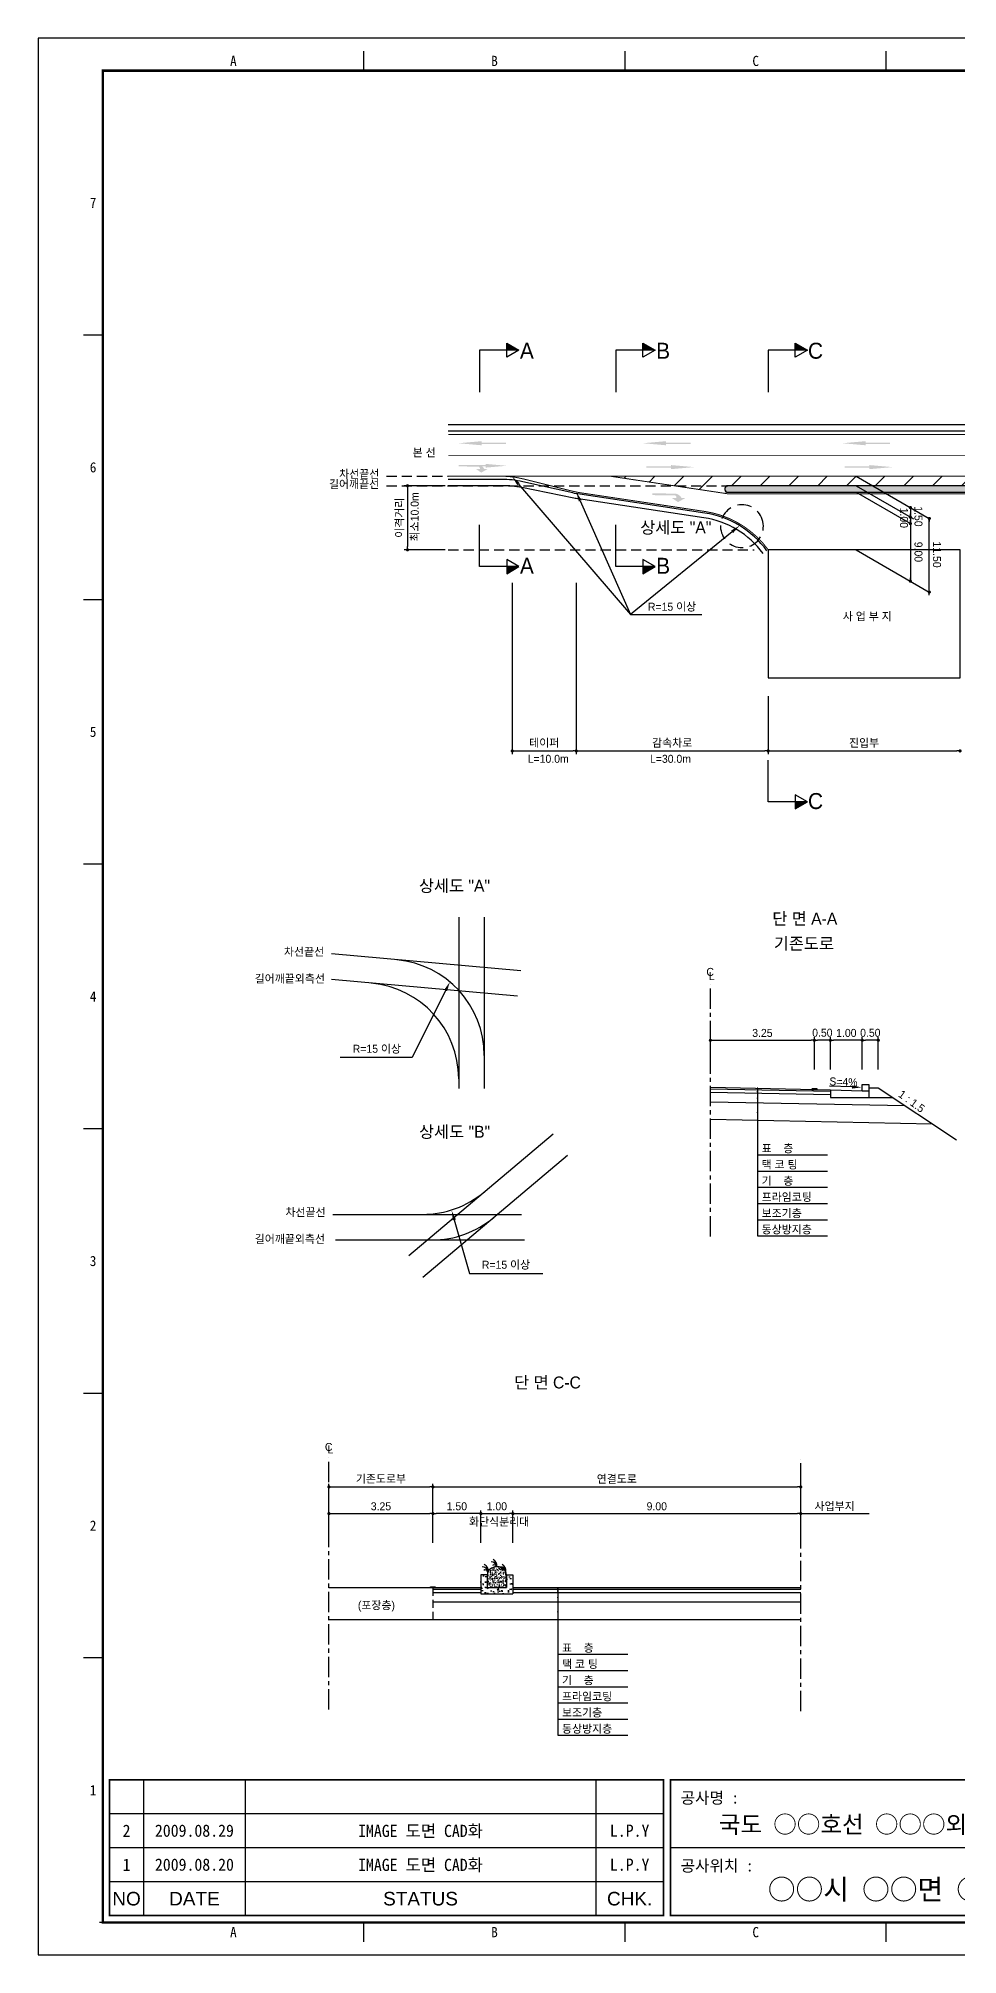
# Model space of a CAD drawing. Header units: millimetres. Extents: x 443 to 867, y 10 to 309.
# Drawn here: x 443.4 to 587.1, y 9.6 to 309 of the extents above; entities that cross this region are included whole.
import ezdxf
from ezdxf.enums import TextEntityAlignment as Align

# ---------------------------------------------------------------- set-up
doc = ezdxf.new("R2010")
doc.units = ezdxf.units.MM
doc.linetypes.add('CENTER', pattern=[50.8, 31.75, -6.35, 6.35, -6.35])
doc.linetypes.add('HIDDEN', pattern=[9.525, 6.35, -3.175])
for name, color, linetype in [('CC-GSTR-0004', 4, 'Continuous'), ('CM-LANE-0030', 30, 'Continuous'), ('CZ-DIMT-0002', 7, 'Continuous'), ('CZ-EXST-0002', 1, 'Continuous'), ('CZ-LIN1-0007', 7, 'Continuous'), ('CZ-LIN2-0003', 3, 'Continuous'), ('CZ-LINE-0001', 7, 'Continuous'), ('CZ-TEXT-BOX0', 7, 'Continuous'), ('TITLE', 7, 'Continuous')]:
    doc.layers.add(name, color=color, linetype=linetype)
doc.styles.add('견고딕', font='arial.ttf')
doc.styles.add('돋움', font='')
doc.styles.add('돋음체', font='')
doc.styles.get('돋움').set_extended_font_data('Dotum')
doc.styles.get('돋음체').set_extended_font_data('DotumChe')

# ---------------------------------------------------------------- blocks, each defined once
blk = doc.blocks.new('_Dot')
at = {"color": 0, "linetype": 'ByBlock', "lineweight": -2}
blk.add_line((-0.5, 0), (-1, 0), dxfattribs=at)
at = {"color": 0, "linetype": 'ByBlock', "const_width": 0.5}
blk.add_lwpolyline([(-0.25, 0, 1), (0.25, 0, 1)], format="xyb", close=True, dxfattribs=at)

msp = doc.modelspace()

# ---------------------------------------------------------------- hatches: boundary and pattern name
at = {"layer": 'CM-LANE-0030'}
h = msp.add_hatch(dxfattribs=at)
h.set_pattern_fill('ANSI31', color=256, style=0)
h.set_pattern_definition([(45, (-1540.9476, 9.7688), (-2.245064, 2.245064), [])])
h.paths.add_polyline_path([(751.56, 240.59), (532.75, 240.59), (548.1, 238.29, -0.015132), (549.19, 238.09), (551.13, 238.09, 0.001024), (551.06, 238.11, -0.857281), (551.21, 239.09), (708.19, 239.09, -0.966023), (708.22, 238.09), (708.21, 238.09), (715.45, 238.09)])
at = {"layer": 'CZ-EXST-0002'}
h = msp.add_hatch(dxfattribs=at)
h.set_pattern_fill('AR-CONC', color=256, scale=0.01, style=0)
h.set_pattern_definition([(50, (-595.525, 3549.8057), (1.8218467, -0.15939086), [0.1905, -2.0955]), (355, (-595.525, 3549.8057), (-0.3524283, 1.9105664), [0.1524, -1.6764]), (100.451, (-595.3732, 3549.7924), (1.469425, 1.7511669), [0.1619, -1.7809]), (46.1842, (-595.525, 3550.3137), (2.7107904, -0.4204233), [0.28575, -3.14325]), (96.6356, (-595.2992, 3550.2786), (2.3740423, 2.4742556), [0.24285, -2.67135]), (351.184, (-595.525, 3550.3137), (2.374046, 2.4742512), [0.2286, -2.5146]), (21, (-595.271, 3550.1867), (1.5161488, -1.0226552), [0.1905, -2.0955]), (326, (-595.271, 3550.1867), (0.6180203, 1.8418797), [0.1524, -1.6764]), (71.4514, (-595.1447, 3550.1014), (2.1341649, 0.8192286), [0.1619, -1.7809]), (37.5, (-595.52507, 3549.80566), (0.03088603, 0.84555039), [0, -1.65608, 0, -1.7018, 0, -1.68275]), (7.5, (-595.5251, 3549.8057), (0.66819663, 1.00180575), [0, -0.97028, 0, -1.61798, 0, -0.64135]), (327.5, (-596.0915, 3549.80566), (1.35590595, -0.05728744), [0, -0.635, 0, -1.9812, 0, -2.6289]), (317.5, (-596.3455, 3549.8057), (1.4812918, 0.2542649), [0, -0.8255, 0, -1.31572, 0, -1.8669])])
h.paths.add_polyline_path([(517.59, 65.96), (517.59, 68.96), (516.59, 68.96), (516.59, 66.96), (513.59, 66.96), (513.59, 68.96), (512.59, 68.96), (512.59, 65.96)])
h = msp.add_hatch(dxfattribs=at)
h.set_pattern_fill('AR-SAND', color=256, scale=0.01, style=0)
h.set_pattern_definition([(37.5, (-595.52507, 3549.80566), (-0.016000313, 0.489413237), [0, -0.38608, 0, -0.4318, 0, -0.41275]), (7.5, (-595.52507, 3549.80566), (0.44952328, 0.7168251), [0, -0.20828, 0, -0.34798, 0, -0.13335]), (327.5, (-595.8375, 3549.80566), (0.79099237, 0.001437185), [0, -0.127, 0, -0.4572, 0, -0.5969]), (317.5, (-595.8375, 3549.80566), (0.76355645, 0.22292932), [0, -0.0635, 0, -0.29972, 0, -0.3429])])
edge = h.paths.add_edge_path()
edge.add_ellipse((515.09, 68.96), major_axis=(-1.5, 0), ratio=0.829212, start_angle=180, end_angle=360)
edge.add_line((513.59, 68.96), (513.59, 66.96))
edge.add_line((513.59, 66.96), (516.59, 66.96))
edge.add_line((516.59, 66.96), (516.59, 68.96))
at = {"layer": 'CZ-LIN1-0007'}
for points in [[(512.71, 246.05), (512.71, 245.84), (516.53, 245.84), (516.53, 245.62), (512.71, 245.62), (512.71, 245.41), (509.06, 245.73)], [(541.55, 246.05), (541.55, 245.84), (545.38, 245.84), (545.38, 245.62), (541.55, 245.62), (541.55, 245.41), (537.9, 245.73)], [(572.73, 246.05), (572.73, 245.84), (576.56, 245.84), (576.56, 245.62), (572.73, 245.62), (572.73, 245.41), (569.08, 245.73)], [(513.35, 242.5), (513.35, 242.31), (509.92, 242.31), (509.92, 242.11), (513.35, 242.11), (513.35, 241.92), (516.62, 242.21)], [(512.22, 242.33, -0.267976), (513.13, 241.72), (513.68, 241.72), (512.65, 241.14), (511.82, 241.71), (512.43, 241.72, 0.504994), (512.16, 242.09), (509.11, 242.1), (509.11, 242.34)], [(542.29, 242.32), (542.29, 242.11), (538.46, 242.11), (538.46, 241.89), (542.29, 241.89), (542.29, 241.68), (545.94, 242)], [(573.3, 242.32), (573.3, 242.11), (569.48, 242.11), (569.48, 241.89), (573.3, 241.89), (573.3, 241.68), (576.95, 242)], [(542.92, 237.87, -0.267976), (543.95, 237.18), (544.58, 237.18), (543.41, 236.53), (542.46, 237.17), (543.16, 237.18, 0.504994), (542.85, 237.6), (539.38, 237.62), (539.39, 237.89)], [(565.1, 144.78), (565.1, 144.9), (564.35, 144.92), (564.35, 144.79)], [(505.47, 66.96), (505.47, 67.08), (504.72, 67.08), (504.72, 66.96)]]:
    msp.add_hatch(color=256, dxfattribs=at).paths.add_polyline_path(points)
at = {"layer": 'CZ-LIN2-0003'}
h = msp.add_hatch(dxfattribs=at)
h.set_pattern_fill('CROSS', color=256, scale=0.075, style=0)
h.set_pattern_definition([(0, (-1540.94762, 9.7688), (0.47625, 0.47625), [0.238125, -0.714375]), (90, (-1540.82856, 9.64975), (-0.47625, 0.47625), [0.238125, -0.714375])])
h.paths.add_polyline_path([(708.19, 239.09), (551.21, 239.09, 0.857281), (551.06, 238.11, -0.001024), (551.13, 238.09), (708.19, 238.09, 1)])
at = {"layer": 'CZ-LINE-0001'}
for points in [[(516.63, 261.36), (516.63, 260.26), (518.53, 260.26)], [(537.92, 261.36), (537.92, 260.26), (539.83, 260.26)], [(561.74, 261.36), (561.74, 260.26), (563.65, 260.26)], [(518.53, 226.45), (516.63, 226.45), (516.63, 225.35)], [(539.83, 226.45), (537.92, 226.45), (537.92, 225.35)], [(563.65, 189.69), (561.74, 189.69), (561.74, 188.59)]]:
    msp.add_hatch(color=256, dxfattribs=at).paths.add_polyline_path(points)

# ---------------------------------------------------------------- linework, layer by layer
at = {"color": 0, "linetype": 'ByBlock', "lineweight": -2}
for p, q in [((579.73, 235.44), (579.73, 235.19)), ((579.73, 234.44), (579.73, 234.69)), ((579.73, 233.94), (579.73, 233.69)), ((579.73, 233.44), (579.73, 233.69)), ((582.69, 233.73), (582.69, 233.48)), ((579.73, 224.44), (579.73, 224.69)), ((582.69, 222.73), (582.69, 222.98)), ((562.84, 78.51), (563.09, 78.51))]:
    msp.add_line(p, q, dxfattribs=at)
at = {"color": 0, "linetype": 'ByBlock', "const_width": 0.25}
for points in [[(579.73, 235.56, 1), (579.73, 235.81, 1)], [(579.73, 234.31, 1), (579.73, 234.06, 1)], [(579.73, 234.06, 1), (579.73, 234.31, 1)], [(582.69, 233.85, 1), (582.69, 234.1, 1)], [(579.73, 233.31, 1), (579.73, 233.06, 1)], [(579.73, 224.31, 1), (579.73, 224.06, 1)], [(582.69, 222.6, 1), (582.69, 222.35, 1)], [(562.72, 78.51, 1), (562.47, 78.51, 1)]]:
    msp.add_lwpolyline(points, format="xyb", close=True, dxfattribs=at)
at = {"layer": 'CC-GSTR-0004'}
for p, q in [((567.22, 144.74), (572.22, 144.54)), ((567.22, 144.74), (567.22, 143.54)), ((572.22, 145.54), (573.22, 145.54)), ((572.22, 144.54), (572.22, 145.54)), ((572.22, 144.54), (573.22, 144.54)), ((573.22, 145.54), (573.22, 143.54)), ((567.22, 143.54), (573.22, 143.54))]:
    msp.add_line(p, q, dxfattribs=at)
for points in [[(792.5, 248.59), (507.5, 248.59)], [(792.5, 247.59), (507.5, 247.59)]]:
    msp.add_lwpolyline(points, dxfattribs=at)
for points in [[(557.3, 228.94, 0.200301), (547.58, 234.83), (528.04, 237.76), (528.04, 237.76, -0.018175), (526.97, 237.96), (526.97, 237.96), (519.13, 239.72), (519.13, 239.72, 0.055452), (515.84, 240.09), (515.84, 240.09), (507.5, 240.09)], [(556.7, 228.5, 0.200301), (547.47, 234.09), (527.87, 237.03, -0.012396), (527.14, 237.15), (518.97, 238.8, 0.049659), (516.01, 239.09), (507.5, 239.09)]]:
    msp.add_lwpolyline(points, format="xyb", dxfattribs=at)
at = {"layer": 'CM-LANE-0030', "const_width": 0.15}
msp.add_lwpolyline([(792.5, 243.84), (507.5, 243.84)], dxfattribs=at)
msp.add_lwpolyline([(708.21, 237.84), (551.13, 237.84, -0.06063), (551.13, 237.84), (532.75, 240.59), (751.56, 240.59)], format="xyb", close=True, dxfattribs=at)
at = {"layer": 'CZ-EXST-0002'}
for p, q in [((509.12, 171.68), (509.12, 144.9)), ((513.11, 171.68), (513.11, 144.9)), ((518.82, 163.31), (489.23, 165.94)), ((518.33, 159.34), (489.23, 161.93)), ((501.33, 118.84), (523.88, 137.82)), ((503.54, 115.47), (526.14, 134.5)), ((489.45, 125.26), (518.93, 125.26)), ((489.87, 121.26), (519.41, 121.26)), ((488.84, 66.96), (505.09, 66.96)), ((488.84, 61.96), (505.09, 61.96))]:
    msp.add_line(p, q, dxfattribs=at)
at = {"layer": 'CZ-LIN1-0007'}
for p, q in [((564.35, 144.92), (565.1, 144.9)), ((564.35, 144.79), (565.1, 144.78)), ((565.1, 144.9), (565.1, 144.78)), ((504.72, 67.08), (505.47, 67.08)), ((504.72, 66.96), (504.72, 67.08)), ((505.47, 66.96), (504.72, 66.96)), ((505.47, 67.08), (505.47, 66.96))]:
    msp.add_line(p, q, dxfattribs=at)
at = {"layer": 'CZ-LIN1-0007', "const_width": 0.15}
msp.add_lwpolyline([(792.5, 247.09), (507.5, 247.09)], dxfattribs=at)
msp.add_lwpolyline([(557.5, 229.09, 0.200301), (547.62, 235.07), (528.22, 237.98), (528.22, 237.98, -0.024027), (526.8, 238.27), (526.8, 238.27), (519.3, 240.14), (519.3, 240.14, 0.061321), (515.66, 240.59), (515.66, 240.59), (507.5, 240.59)], format="xyb", dxfattribs=at)
at = {"layer": 'CZ-LIN1-0007', "linetype": 'HIDDEN', "const_width": 0.15}
msp.add_lwpolyline([(515.66, 240.59), (532.75, 240.59)], dxfattribs=at)
at = {"layer": 'CZ-LIN2-0003'}
for p, q in [((548.47, 145.11), (567.22, 144.74)), ((548.47, 144.86), (567.22, 144.49)), ((548.47, 144.36), (567.22, 143.99)), ((573.22, 145.04), (574.72, 145.04)), ((574.72, 145.04), (586.93, 136.9)), ((548.47, 142.86), (578.9, 142.25)), ((573.22, 143.54), (576.97, 143.54)), ((548.47, 140.11), (583.15, 139.42)), ((512.59, 68.96), (512.59, 65.96)), ((513.59, 68.96), (512.59, 68.96)), ((513.59, 68.96), (513.59, 66.96)), ((516.59, 68.96), (517.59, 68.96)), ((516.59, 68.96), (516.59, 66.96)), ((517.59, 68.96), (517.59, 65.96)), ((505.09, 66.96), (512.59, 66.96)), ((505.09, 66.71), (512.59, 66.71)), ((505.09, 66.21), (512.59, 66.21)), ((512.59, 65.96), (517.59, 65.96)), ((513.59, 66.96), (516.59, 66.96)), ((517.59, 66.96), (562.59, 66.96)), ((517.59, 66.71), (562.59, 66.71)), ((517.59, 66.21), (562.59, 66.21)), ((505.09, 64.71), (562.59, 64.71)), ((505.09, 61.96), (562.59, 61.96))]:
    msp.add_line(p, q, dxfattribs=at)
msp.add_lwpolyline([(708.21, 238.09), (708.22, 238.09, 0.966023), (708.19, 239.09), (551.21, 239.09, 0.857281), (551.06, 238.11, -0.001024), (551.13, 238.09)], format="xyb", close=True, dxfattribs=at)
msp.add_lwpolyline([(587.5, 229.09), (557.5, 229.09), (557.5, 209.09), (587.5, 209.09)], close=True, dxfattribs=at)
for centre, radius, start, end in [((498.11, 150.09), 15, 0, 84.9204), ((494.12, 146.43), 15, 0, 84.9204), ((503.48, 140.26), 15, 270, 310.097), ((504.94, 136.26), 15, 270, 310.097), ((512.83, 69.3), 0.88, 7.8639, 92.7752), ((513.29, 69.27), 0.44, 19.771, 124.0366), ((512.72, 69.64), 1, 347.1802, 67.3267), ((514.22, 70.08), 0.88, 7.8639, 92.7752), ((514.68, 70.05), 0.44, 19.771, 124.0366), ((514.11, 70.43), 1, 347.1802, 67.3267), ((515.62, 69.3), 0.88, 7.8639, 92.7752), ((516.07, 69.27), 0.44, 19.771, 124.0366), ((515.51, 69.64), 1, 347.1802, 67.3267)]:
    msp.add_arc(centre, radius, start, end, dxfattribs=at)
msp.add_ellipse((515.09, 68.96), major_axis=(-1.5, 0), ratio=0.829212, start_param=3.141593, end_param=6.283185, dxfattribs=at)
at = {"layer": 'CZ-LINE-0001'}
for p, q in [((516.63, 259.16), (516.63, 261.36)), ((516.63, 261.36), (518.53, 260.26)), ((537.92, 259.16), (537.92, 261.36)), ((537.92, 261.36), (539.83, 260.26)), ((561.74, 259.16), (561.74, 261.36)), ((561.74, 261.36), (563.65, 260.26)), ((518.53, 260.26), (512.39, 260.26)), ((512.39, 260.26), (512.39, 253.72)), ((518.53, 260.26), (516.63, 259.16)), ((539.83, 260.26), (533.68, 260.26)), ((533.68, 260.26), (533.68, 253.72)), ((539.83, 260.26), (537.92, 259.16)), ((563.65, 260.26), (557.5, 260.26)), ((557.5, 260.26), (557.5, 253.72)), ((563.65, 260.26), (561.74, 259.16)), ((571.24, 240.59), (582.69, 233.98)), ((507, 239.09), (500.62, 239.09)), ((501.12, 238.59), (501.12, 229.59)), ((571.24, 239.09), (580.23, 233.9)), ((571.24, 239.09), (580.23, 233.9)), ((571.24, 238.09), (579.73, 233.19)), ((579.73, 235.19), (579.73, 224.19)), ((582.69, 221.99), (582.69, 233.98)), ((512.39, 226.45), (512.39, 232.99)), ((533.68, 226.45), (533.68, 232.99)), ((507, 229.09), (500.62, 229.09)), ((518.53, 226.45), (516.63, 227.55)), ((516.63, 227.55), (516.63, 225.35)), ((539.83, 226.45), (537.92, 227.55)), ((537.92, 227.55), (537.92, 225.35)), ((571.24, 229.09), (582.69, 222.48)), ((518.53, 226.45), (512.39, 226.45)), ((516.63, 225.35), (518.53, 226.45)), ((539.83, 226.45), (533.68, 226.45)), ((537.92, 225.35), (539.83, 226.45)), ((517.5, 223.94), (517.5, 197.16)), ((527.5, 223.94), (527.5, 197.16)), ((527.5, 223.94), (527.5, 197.16)), ((535.98, 218.98), (547.11, 218.98)), ((557.5, 206.21), (557.5, 197.16)), ((557.5, 206.21), (557.5, 197.16)), ((518, 197.66), (527, 197.66)), ((528, 197.66), (557, 197.66)), ((558, 197.66), (587, 197.66)), ((557.5, 189.69), (557.5, 196.23)), ((563.65, 189.69), (557.5, 189.69)), ((563.65, 189.69), (561.74, 190.79)), ((561.74, 190.79), (561.74, 188.59)), ((561.74, 188.59), (563.65, 189.69)), ((548.47, 147.91), (548.47, 152.96)), ((564.72, 147.91), (564.72, 152.96)), ((564.72, 147.91), (564.72, 152.96)), ((567.22, 147.91), (567.22, 152.96)), ((567.22, 147.91), (567.22, 152.96)), ((572.22, 147.91), (572.22, 152.96)), ((572.22, 150.35), (572.22, 152.96)), ((574.72, 147.91), (574.72, 152.96)), ((548.97, 152.46), (564.22, 152.46)), ((566.72, 152.46), (565.22, 152.46)), ((571.72, 152.46), (567.72, 152.46)), ((574.22, 152.46), (572.72, 152.46)), ((555.83, 144.97), (555.83, 121.89)), ((555.83, 134.55), (566.76, 134.55)), ((555.83, 132.02), (566.76, 132.02)), ((555.83, 129.49), (566.76, 129.49)), ((555.83, 126.95), (566.76, 126.95)), ((555.83, 124.42), (566.76, 124.42)), ((555.83, 121.89), (566.76, 121.89)), ((488.84, 79.01), (488.84, 83.18)), ((489.34, 82.68), (504.59, 82.68)), ((505.09, 79.01), (505.09, 83.18)), ((505.09, 79.01), (505.09, 83.18)), ((505.59, 82.68), (562.09, 82.68)), ((562.59, 79.01), (562.59, 83.18)), ((488.84, 73.96), (488.84, 79.01)), ((489.34, 78.51), (504.59, 78.51)), ((505.09, 73.96), (505.09, 79.01)), ((505.09, 73.96), (505.09, 79.01)), ((512.09, 78.51), (505.59, 78.51)), ((512.59, 73.96), (512.59, 79.01)), ((512.59, 73.96), (512.59, 79.01)), ((513.09, 78.51), (517.09, 78.51)), ((517.59, 73.96), (517.59, 79.01)), ((517.59, 73.96), (517.59, 79.01)), ((518.09, 78.51), (562.09, 78.51)), ((562.59, 73.96), (562.59, 79.01)), ((562.59, 73.96), (562.59, 79.01)), ((563.09, 78.51), (573.31, 78.51)), ((524.62, 66.96), (524.62, 43.88)), ((524.62, 56.53), (535.56, 56.53)), ((524.62, 54), (535.56, 54)), ((524.62, 51.47), (535.56, 51.47)), ((524.62, 48.94), (535.56, 48.94)), ((524.62, 46.41), (535.56, 46.41)), ((524.62, 43.88), (535.56, 43.88))]:
    msp.add_line(p, q, dxfattribs=at)
at = {"layer": 'CZ-LINE-0001', "linetype": 'HIDDEN', "ltscale": 0.25}
for p, q in [((497.84, 240.59), (507.5, 240.59)), ((497.84, 239.09), (551.21, 239.09)), ((507.5, 229.09), (555.3, 229.09))]:
    msp.add_line(p, q, dxfattribs=at)
at = {"layer": 'CZ-LINE-0001', "linetype": 'HIDDEN', "ltscale": 0.35}
msp.add_line((556.72, 233.16), (556.72, 233.16), dxfattribs=at)
at = {"layer": 'CZ-LINE-0001', "linetype": 'CENTER', "ltscale": 0.1}
for p, q in [((548.47, 121.83), (548.47, 161.22)), ((488.84, 47.89), (488.84, 87.27)), ((562.59, 47.64), (562.59, 87.02))]:
    msp.add_line(p, q, dxfattribs=at)
at = {"layer": 'CZ-LINE-0001', "linetype": 'HIDDEN', "ltscale": 0.2}
msp.add_line((505.09, 66.96), (505.09, 61.96), dxfattribs=at)
at = {"layer": 'CZ-LINE-0001'}
for points in [[(518.47, 239.34), (535.98, 218.98)], [(528.12, 236.74), (535.98, 218.98)], [(551.87, 231.91), (535.98, 218.98)], [(507.08, 160.24), (501.85, 149.77), (490.62, 149.77)], [(570.59, 145.16), (567.09, 145.3)], [(508.44, 124.4), (510.81, 116.03), (522.3, 116.03)]]:
    msp.add_lwpolyline(points, dxfattribs=at)
at = {"layer": 'CZ-LINE-0001', "linetype": 'HIDDEN', "ltscale": 0.35}
msp.add_arc((553.4, 232.77), 3.35, 6.7667, 6.749, dxfattribs=at)
at = {"layer": 'CZ-LINE-0001'}
for centre, start, end in [((555.83, 144.91), 0, 180), ((555.83, 144.91), 0, 180), ((555.83, 144.91), 180, 0), ((555.83, 144.91), 180, 0), ((555.83, 144.71), 0, 180), ((555.83, 144.71), 0, 180), ((555.83, 144.71), 180, 0), ((555.83, 144.71), 180, 0), ((555.83, 144.47), 0, 180), ((555.83, 144.47), 0, 180), ((555.83, 144.47), 180, 0), ((555.83, 144.47), 180, 0), ((555.82, 144.22), 0, 180), ((555.82, 144.22), 0, 180), ((555.82, 144.22), 180, 0), ((555.82, 144.22), 180, 0), ((555.82, 143.43), 0, 180), ((555.82, 143.43), 0, 180), ((555.82, 143.43), 180, 0), ((555.82, 143.43), 180, 0)]:
    msp.add_arc(centre, 0.0625, start, end, dxfattribs=at)
at = {"layer": 'CZ-LINE-0001', "linetype": 'ByBlock'}
for centre, start, end in [((555.82, 141.19), 0, 180), ((555.82, 141.19), 0, 180), ((555.82, 141.19), 180, 0), ((555.82, 141.19), 180, 0), ((524.62, 66.9), 0, 180), ((524.62, 66.9), 0, 180), ((524.62, 66.9), 180, 0), ((524.62, 66.9), 180, 0), ((524.62, 66.7), 0, 180), ((524.62, 66.7), 0, 180), ((524.62, 66.7), 180, 0), ((524.62, 66.7), 180, 0), ((524.62, 66.46), 0, 180), ((524.62, 66.46), 0, 180), ((524.62, 66.46), 180, 0), ((524.62, 66.46), 180, 0), ((524.62, 66.21), 0, 180), ((524.62, 66.21), 0, 180), ((524.62, 66.21), 180, 0), ((524.62, 66.21), 180, 0), ((524.62, 65.41), 0, 180), ((524.62, 65.41), 0, 180), ((524.62, 65.41), 180, 0), ((524.62, 65.41), 180, 0), ((524.62, 63.18), 0, 180), ((524.62, 63.18), 0, 180), ((524.62, 63.18), 180, 0), ((524.62, 63.18), 180, 0)]:
    msp.add_arc(centre, 0.0625, start, end, dxfattribs=at)
at = {"layer": 'CZ-LINE-0001'}
for points in [[(518.28, 239.18), (517.49, 240.48), (518.66, 239.51)], [(527.89, 236.64), (527.51, 238.11), (528.34, 236.84)], [(551.72, 232.1), (553.04, 232.86), (552.03, 231.72)], [(506.86, 160.35), (507.75, 161.58), (507.3, 160.13)], [(570.6, 145.41), (572.09, 145.1), (570.58, 144.91)], [(508.2, 124.33), (508.03, 125.84), (508.68, 124.46)]]:
    msp.add_solid(points, dxfattribs=at)
at = {"layer": 'TITLE', "color": 7, "linetype": 'Continuous'}
for p, q in [((494.31, 303.95), (494.31, 306.97)), ((535.14, 303.95), (535.14, 306.97)), ((575.96, 303.95), (575.96, 306.97)), ((453.49, 262.62), (450.46, 262.62)), ((453.49, 221.29), (450.46, 221.29)), ((453.49, 179.96), (450.46, 179.96)), ((453.49, 138.63), (450.46, 138.63)), ((453.49, 97.3), (450.46, 97.3)), ((453.49, 55.97), (450.46, 55.97)), ((494.31, 11.62), (494.31, 14.64)), ((535.14, 11.62), (535.14, 14.64)), ((575.96, 11.62), (575.96, 14.64))]:
    msp.add_line(p, q, dxfattribs=at)
at = {"layer": 'TITLE', "ltscale": 150}
for p, q in [((459.85, 36.93), (459.85, 15.71)), ((475.77, 36.93), (475.77, 15.71)), ((530.55, 36.93), (530.55, 15.71)), ((541.16, 31.62), (454.55, 31.62)), ((541.16, 26.32), (454.55, 26.32)), ((628.83, 26.32), (542.22, 26.32)), ((541.16, 21.01), (454.55, 21.01))]:
    msp.add_line(p, q, dxfattribs=at)
at = {"layer": 'TITLE'}
msp.add_line((861.84, 14.64), (452.98, 14.64), dxfattribs=at)
msp.add_lwpolyline([(443.41, 9.61), (866.77, 9.61), (866.77, 308.99), (443.41, 308.99)], close=True, dxfattribs=at)
at = {"layer": 'TITLE', "linetype": 'Continuous', "const_width": 0.403}
msp.add_lwpolyline([(453.49, 14.64), (453.49, 303.95), (861.73, 303.95), (861.73, 14.64)], close=True, dxfattribs=at)
at = {"layer": 'TITLE', "ltscale": 150, "const_width": 0.265}
for points in [[(454.55, 36.93), (541.16, 36.93), (541.16, 15.71), (454.55, 15.71)], [(542.22, 36.93), (628.83, 36.93), (628.83, 15.71), (542.22, 15.71)]]:
    msp.add_lwpolyline(points, close=True, dxfattribs=at)

# ---------------------------------------------------------------- block references
at = {"layer": 'CZ-LINE-0001', "xscale": 0.5, "yscale": 0.5, "zscale": 0.5}
for p, rotation in [((501.12, 239.09), 90), ((501.12, 229.09), 270), ((517.5, 197.66), 180), ((527.5, 197.66), 180), ((557.5, 197.66), 180), ((548.47, 152.46), 180), ((564.72, 152.46), 180), ((567.22, 152.46), 180), ((572.22, 152.46), 180), ((488.84, 82.68), 180), ((505.09, 82.68), 180), ((488.84, 78.51), 180), ((505.09, 78.51), 180), ((512.59, 78.51), 180), ((517.59, 78.51), 180)]:
    msp.add_blockref('_Dot', p, dxfattribs=dict(at, rotation=rotation))
for p in [(527.5, 197.66), (557.5, 197.66), (587.5, 197.66), (564.72, 152.46), (567.22, 152.46), (572.22, 152.46), (574.72, 152.46), (505.09, 82.68), (562.59, 82.68), (505.09, 78.51), (512.59, 78.51), (517.59, 78.51), (562.59, 78.51)]:
    msp.add_blockref('_Dot', p, dxfattribs=at)

# ---------------------------------------------------------------- texts
at = {"layer": 'CZ-DIMT-0002', "style": '돋움'}
for s, height, p in [('A', 2.5, (519.78, 260.18)), ('B', 2.5, (541.08, 260.18)), ('C', 2.5, (564.9, 260.18)), ('본 선', 1.25, (503.73, 244.28)), ('길어깨끝선', 1.25, (492.77, 239.33)), ('차선끝선', 1.25, (493.57, 240.93)), ('상세도 "A"', 1.875, (543.06, 232.57)), ('A', 2.5, (519.78, 226.58)), ('B', 2.5, (541.08, 226.58)), ('R=15 이상', 1.25, (542.48, 220.19)), ('사 업 부 지', 1.25, (572.99, 218.68)), ('L=10.0m', 1.25, (523.12, 196.43)), ('L=30.0m', 1.25, (542.23, 196.43)), ('C', 2.5, (564.9, 189.83)), ('차선끝선', 1.25, (484.95, 166.28)), ('길어깨끝외측선', 1.25, (482.72, 162.08)), ('C', 1.25, (548.43, 163.14)), ('L', 1.25, (548.7, 162.48)), ('R=15 이상', 1.25, (496.33, 151.13)), ('차선끝선', 1.25, (485.18, 125.6)), ('길어깨끝외측선', 1.25, (482.73, 121.41)), ('R=15 이상', 1.25, (516.52, 117.39)), ('C', 1.25, (488.8, 88.93)), ('L', 1.25, (489.07, 88.53))]:
    msp.add_text(s, height=height, dxfattribs=at).set_placement(p, align=Align.MIDDLE_CENTER)
msp.add_text('최소10.0m', height=1.25, rotation=90, dxfattribs=at).set_placement((502.87, 230.39))
for s, rotation, p in [('S=4%', 357.7094, (569.27, 145.96)), ('1 : 1.5', 323.8881, (579.93, 142.92))]:
    msp.add_text(s, height=1.25, rotation=rotation, dxfattribs=at).set_placement(p, align=Align.MIDDLE_CENTER)
for s, p in [('표    층', (556.48, 134.94)), ('택 코 팅', (556.48, 132.41)), ('프라임코팅', (556.48, 127.34)), ('기    층', (556.48, 129.87)), ('보조기층', (556.48, 124.81)), ('동상방지층', (556.48, 122.28)), ('화단식분리대', (510.74, 76.63)), ('사업부지', (564.75, 79.04)), ('(포장층)', (493.36, 63.58)), ('표    층', (525.27, 56.92)), ('택 코 팅', (525.27, 54.39)), ('기    층', (525.27, 51.86)), ('프라임코팅', (525.27, 49.33)), ('보조기층', (525.27, 46.8)), ('동상방지층', (525.27, 44.27))]:
    msp.add_text(s, height=1.25, dxfattribs=at).set_placement(p)
at = {"layer": 'CZ-DIMT-0002', "char_height": 1.25, "attachment_point": 5, "rotation": 270, "style": '돋움'}
for s, insert in [('1.00', (578.72, 234.08)), ('1.50', (580.99, 234.3)), ('9.00', (580.99, 228.75)), ('11.50', (583.88, 228.34))]:
    msp.add_mtext(s, dxfattribs=dict(at, insert=insert))
at = {"layer": 'CZ-LINE-0001', "insert": (499.93, 234.09), "char_height": 1.25, "attachment_point": 5, "rotation": 90, "style": '돋움'}
msp.add_mtext('\\A1;이격거리', dxfattribs=at)
at = {"layer": 'CZ-LINE-0001', "char_height": 1.25, "attachment_point": 5, "style": '돋움'}
for s, insert in [('\\A1;테이퍼', (522.5, 198.86)), ('\\A1;감속차로', (542.5, 198.86)), ('\\A1;진입부', (572.5, 198.85)), ('\\A1;3.25', (556.6, 153.6)), ('\\A1;0.50', (565.97, 153.63)), ('\\A1;1.00', (569.72, 153.6)), ('\\A1;0.50', (573.47, 153.62)), ('\\A1;기존도로부', (496.97, 83.88)), ('\\A1;연결도로', (533.84, 83.87)), ('\\A1;3.25', (496.97, 79.65)), ('\\A1;1.50', (508.84, 79.65)), ('\\A1;1.00', (515.09, 79.65)), ('\\A1;9.00', (540.09, 79.65))]:
    msp.add_mtext(s, dxfattribs=dict(at, insert=insert))
at = {"layer": 'CZ-TEXT-BOX0', "style": '돋움'}
for s, p in [('상세도 "A"', (508.46, 176.59)), ('단 면 A-A', (563.23, 171.46)), ('기존도로', (563.09, 167.57)), ('상세도 "B"', (508.48, 138.17)), ('단 면 C-C', (523.01, 99))]:
    msp.add_text(s, height=1.875, dxfattribs=at).set_placement(p, align=Align.MIDDLE_CENTER)
at = {"layer": 'TITLE', "color": 3, "linetype": 'Continuous', "style": '돋음체'}
for s, p in [('A', (473.9, 305.46)), ('B', (514.72, 305.46)), ('C', (555.55, 305.46)), ('7', (451.97, 283.29)), ('6', (451.97, 241.96)), ('5', (451.97, 200.63)), ('4', (451.97, 159.3)), ('3', (451.97, 117.97)), ('2', (451.97, 76.64)), ('1', (451.97, 35.31)), ('A', (473.9, 13.13)), ('B', (514.72, 13.13)), ('C', (555.55, 13.13))]:
    msp.add_text(s, height=1.59, dxfattribs=at).set_placement(p, align=Align.MIDDLE)
at = {"layer": 'TITLE', "style": '돋음체'}
for s, p in [('공사명 : ', (543.81, 33.21)), ('공사위치 :', (543.81, 22.6))]:
    msp.add_text(s, height=1.804, dxfattribs=at).set_placement(p)
for p in [(503.16, 28.97), (503.16, 23.66)]:
    msp.add_text('IMAGE 도면 CAD화', height=1.9099, dxfattribs=at).set_placement(p, align=Align.MIDDLE)
at = {"layer": 'TITLE', "linetype": 'Continuous'}
for s, height, style, p in [('L.P.Y', 1.91, '돋음체', (535.85, 28.97)), ('2009.08.29', 1.91, '돋음체', (467.81, 28.97)), ('1', 1.91, '돋음체', (457.2, 23.66)), ('2009.08.20', 1.91, '돋음체', (467.81, 23.66)), ('L.P.Y', 1.91, '돋음체', (535.85, 23.66)), ('NO', 2.122, '견고딕', (457.2, 18.36)), ('DATE', 2.122, '견고딕', (467.81, 18.36)), ('STATUS', 2.122, '견고딕', (503.16, 18.36)), ('CHK.', 2.122, '견고딕', (535.85, 18.36))]:
    msp.add_text(s, height=height, dxfattribs=dict(at, style=style)).set_placement(p, align=Align.MIDDLE)
at = {"layer": 'TITLE', "color": 7, "linetype": 'Continuous', "style": '돋음체'}
for s, height, p in [('국도 ○○호선 ○○○외 ○인 도로점용시설공사', 2.7, (588.03, 30)), ('○○시 ○○면 ○○리○○-○번지', 3.1832, (590.05, 19.84))]:
    msp.add_text(s, height=height, dxfattribs=at).set_placement(p, align=Align.MIDDLE)
at = {"layer": 'TITLE', "color": 1, "linetype": 'Continuous', "style": '돋음체'}
msp.add_text('2', height=1.91, dxfattribs=at).set_placement((457.2, 28.97), align=Align.MIDDLE)

doc.saveas('drawing.dxf')
